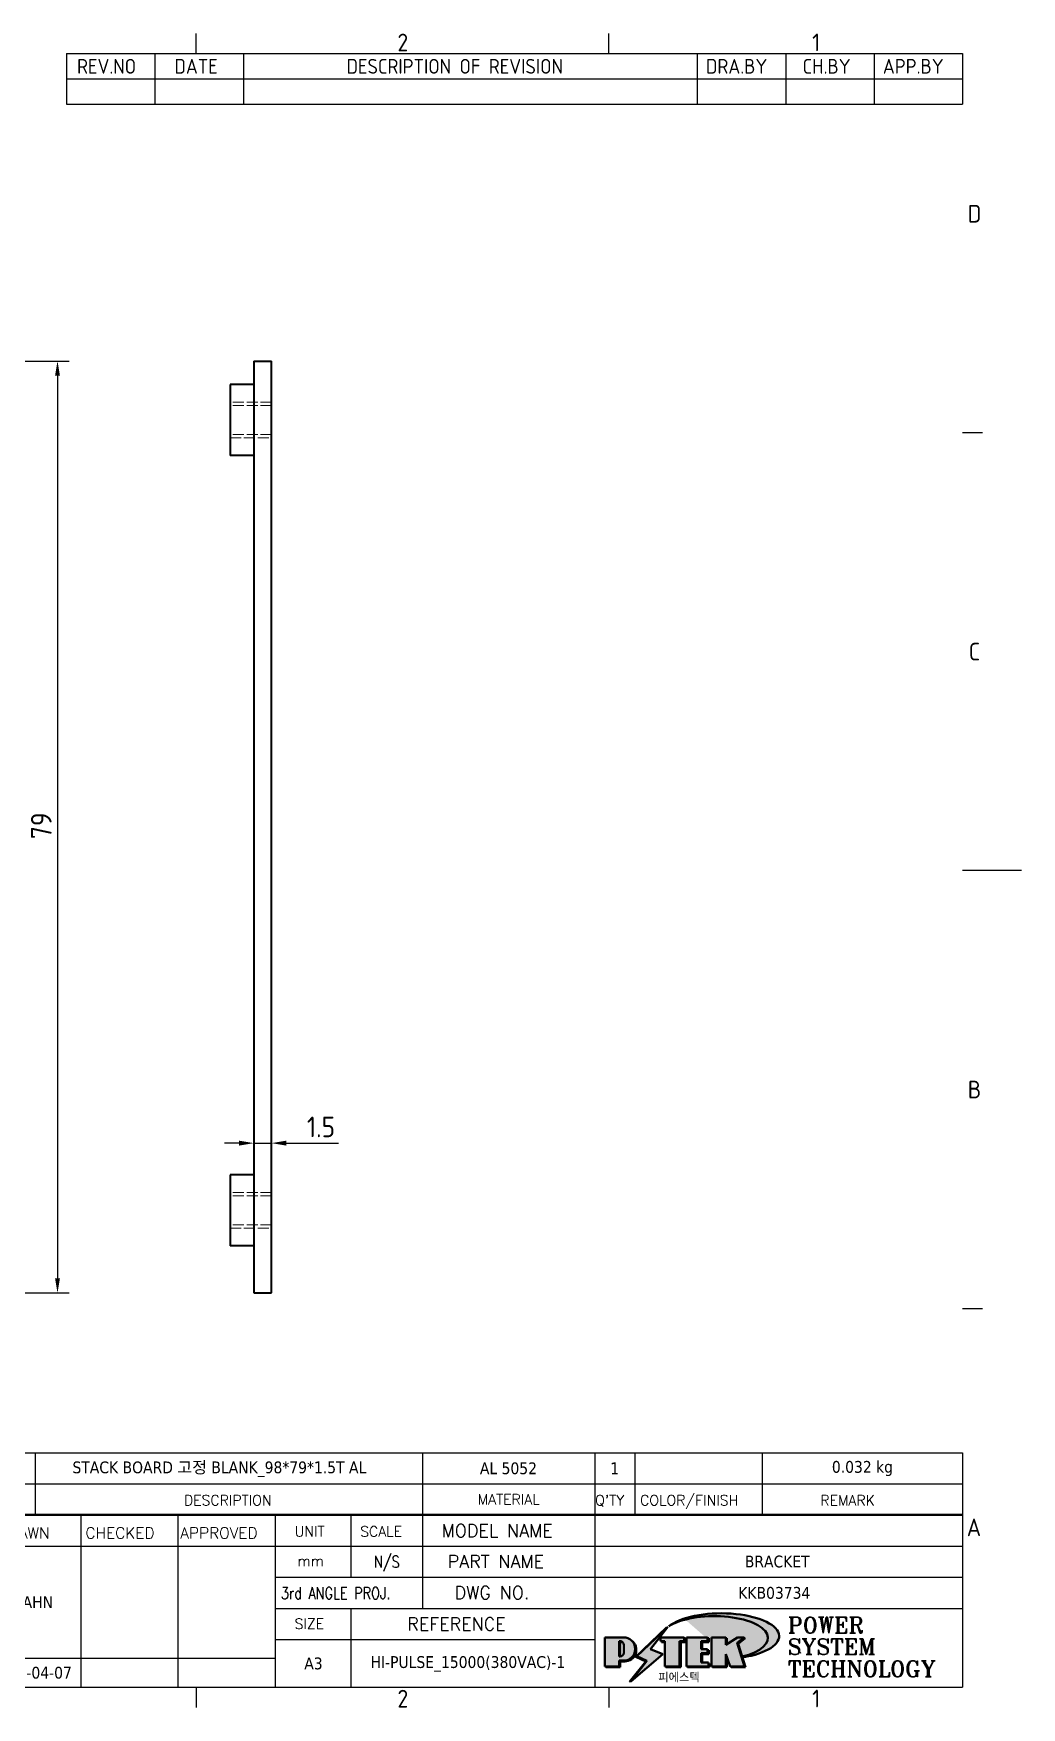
# Model space of a CAD drawing. Header units: millimetres. Extents: x 0 to 210, y 0 to 149.
# Drawn here: x 126.2 to 210, y 3.3 to 145.2 of the extents above; entities that cross this region are included whole.
import ezdxf
from ezdxf.enums import TextEntityAlignment as Align

# ---------------------------------------------------------------- set-up
doc = ezdxf.new("R2010")
doc.units = ezdxf.units.MM
doc.header["$LTSCALE"] = 0.5
doc.linetypes.add('DASHED', pattern=[0.2067, 0.1654, -0.0413])
doc.layers.get('0').update_dxf_attribs({"color": 3, "lineweight": 25})
for name, color, linetype, lineweight in [('가려진 것(ISO)', 2, 'DASHED', 18), ('가시적인 것(ISO)', 3, 'Continuous', 40), ('경계(ISO)', 7, 'Continuous', 25), ('기호(ISO)', 5, 'Continuous', 25), ('제목(ISO)', 5, 'Continuous', 50), ('치수(ISO)', 2, 'Continuous', 25), ('해치(ISO)', 7, 'Continuous', 18)]:
    doc.layers.add(name, color=color, linetype=linetype, lineweight=lineweight)
doc.styles.add('HAN_291', font='')
doc.styles.add('HAN_370', font='', dxfattribs={"width": 2})
doc.styles.add('ISO ProportionalPSTEK', font='isocp.shx')
doc.styles.add('RC_284', font='ROMANC.shx')
doc.styles.add('RC_287', font='ROMANC.shx')
doc.styles.add('RC_292', font='ROMANC.shx')
doc.styles.add('ROMANT_294', font='romant.shx')
doc.styles.add('문자 텍스트_PSTEK_POSCO', font='isocp.shx')
doc.styles.add('치수 텍스트_PSTEK_POSCO', font='isocp.shx')
doc.styles.add('텍스트 스타일198', font='tahoma.ttf')
doc.styles.add('텍스트 스타일333', font='ROMANC.shx', dxfattribs={"width": 0.800000011920929})
doc.styles.get('HAN_291').set_extended_font_data('GulimChe')
doc.styles.get('HAN_370').set_extended_font_data('GulimChe')
doc.dimstyles.new('치수_PSTEK_POSCO', dxfattribs={"dimscale": 0.5, "dimtxt": 3.5, "dimasz": 2.5, "dimexe": 2, "dimexo": 2.5, "dimgap": 1, "dimtad": 1, "dimrnd": 1e-08, "dimdsep": 46, "dimtxsty": '치수 텍스트_PSTEK_POSCO', "dimcen": 0.09, "dimdle": 10, "dimclrd": 7, "dimclre": 7, "dimclrt": 2, "dimadec": 1, "dimazin": 2, "dimtfac": 1, "dimtmove": 0, "dimatfit": 3, "dimfxl": 0, "dimtolj": 1, "dimlwd": -1, "dimlwe": -1, "dimarcsym": 0})

# ---------------------------------------------------------------- blocks, each defined once
blk = doc.blocks.new('경계 Default Border')
at = {"layer": '경계(ISO)'}
for p, q in [((280, 287.0000076293945), (280, 290.4000091552734)), ((350, 287.0000076293945), (350, 290.4000091552734)), ((410, 222.7499961853027), (413.4000015258789, 222.7499961853027)), ((410, 74.25000190734863), (413.4000015258789, 74.25000190734863)), ((280, 10), (280, 6.599999666213989)), ((350, 10), (350, 6.599999666213989))]:
    blk.add_line(p, q, dxfattribs=at)
at = {"layer": '경계(ISO)', "flags": 128}
blk.add_lwpolyline([(420, 148.5000038146973), (410, 148.5000038146973)], dxfattribs=at)
at = {"layer": '경계(ISO)', "color": 2, "char_height": 3.00000011920929, "attachment_point": 7, "style": '문자 텍스트_PSTEK_POSCO'}
for s, insert in [('2', (314.127739416884, 287.3713945155963)), ('1', (384.4860661041481, 287.4)), ('D', (410.878270202895, 258.3463944559917)), ('C', (411.0445395201643, 184.0963944559917)), ('B', (410.878270202895, 109.8463944559917)), ('A', (410.7144008173592, 35.61784856929444)), ('2', (314.127739416884, 6.57139439638704)), ('1', (384.4860661041481, 6.59999988079071))]:
    blk.add_mtext(s, dxfattribs=dict(at, insert=insert))
blk = doc.blocks.new('제목 블록 PSTEK')
h = blk.add_hatch(color=1)
edge = h.paths.add_edge_path(flags=0)
edge.add_line((314.2242174273352, 19.60711530335299), (314.2242174273352, 17.00126995915134))
edge.add_line((314.2242174273352, 17.00126995915134), (314.3485873187598, 17.00126995915134))
edge.add_arc((314.3485873187598, 17.6527312952023), 0.6514613360509371, 270, 360)
edge.add_line((315.0000486548106, 17.6527312952023), (315.0000486548106, 18.95565396730211))
edge.add_arc((314.3485873187598, 18.95565396730212), 0.6514613360508712, 0, 90)
edge.add_line((314.3485873187598, 19.60711530335299), (314.2242174273352, 19.60711530335299))
edge = h.paths.add_edge_path()
edge.add_arc((314.9847713324306, 18.28938669179658), 1.969189947606664, 269.9999999999959, 450)
edge.add_line((314.9847713324306, 20.25857663940318), (311.7664314776902, 20.25857663940324))
edge.add_line((311.7664314776902, 20.25857663940324), (311.7664314776902, 15.3430047401139))
edge.add_line((311.7664314776902, 15.3430047401139), (314.2242174273352, 15.3430047401139))
edge.add_line((314.2242174273352, 15.3430047401139), (314.2242174273352, 16.32019674418991))
edge.add_line((314.2242174273352, 16.32019674418991), (314.9847713324307, 16.32019674418991))
for color, points in [(252, [(317.2195697678507, 17.0593801673321), (322.0326348870767, 21.62682475217465), (322.2781991042243, 21.94392121864296), (317.0471853425802, 16.97985676345368), (318.7512090904202, 16.1899260703855), (316.0018030350395, 12.71868385740789), (316.3356552234328, 13.00206718743325), (318.9235935156908, 16.2694494742633)]), (5, [(321.6183518841322, 17.4193704504104), (319.5281351041078, 18.24969419629727), (322.4505835294948, 22.02344462252142), (317.2195697678507, 17.0593801673321), (318.9235935156908, 16.2694494742633), (316.1741874603099, 12.79820726128571)]), (1, [(324.4839107253602, 19.60711530335299), (325.2419748254881, 19.60711530335299), (325.2419748254881, 20.25857663940324), (321.2266040451076, 20.25857663940324), (321.2266040451076, 19.60711530335299), (321.9846681452406, 19.60711530335299), (321.9846681452406, 15.3430047401139), (324.4839107253602, 15.3430047401139)]), (252, [(324.6615819988275, 19.45905590879572), (325.4196460989604, 19.45905590879572), (325.4196460989604, 20.11051724484596), (325.2419748254881, 20.11051724484596), (325.2419748254881, 19.60711530335299), (324.4839107253602, 19.60711530335299), (324.4839107253602, 15.3430047401139), (322.1623394187076, 15.3430047401139), (322.1623394187076, 15.19494534555726), (324.6615819988275, 15.19494534555726)]), (1, [(329.2277337269622, 20.25857663940324), (325.65654113025, 20.25857663940324), (325.65654113025, 15.3430047401139), (329.3580259941756, 15.3430047401139), (329.3580259941756, 15.9944660761648), (328.1137701654877, 15.9944660761648), (328.1137701654877, 17.56360607323003), (329.2277337269622, 17.56360607323003), (329.2277337269622, 18.25543873810179), (328.1137701654877, 18.25543873810179), (328.1137701654877, 19.60711530335299), (329.2277337269622, 19.60711530335299)]), (252, [(328.2914414389548, 19.45905590879572), (329.4054050004294, 19.45905590879572), (329.4054050004294, 20.11051724484596), (329.2277337269622, 20.11051724484596), (329.2277337269622, 19.60711530335299), (328.1137701654877, 19.60711530335299), (328.1137701654877, 18.25543873810179), (328.2914414389548, 18.25543873810179)]), (1, [(332.3312149849806, 20.25857663940324), (329.8592894925411, 20.25857663940324), (329.8592894925411, 15.3430047401139), (332.3312149849806, 15.3430047401139), (332.3312149849806, 17.4318630164523), (333.0701931098801, 15.3430047401139), (335.4855464857051, 15.3430047401139), (334.2514536401189, 19.30614745124769), (335.4379594596742, 20.25857663940324), (334.3071782107978, 20.25857663940324), (332.3312149849806, 18.99741471888304)]), (252, [(332.5088862584528, 20.1105172448466), (332.3312149849806, 20.1105172448466), (332.3312149849806, 18.99741471888368), (332.5088862584528, 19.11081371413894)]), (252, [(335.6156307331414, 20.11051724484596), (335.2535118015555, 20.11051724484596), (334.2514536401189, 19.30614745124769), (335.4855464857051, 15.3430047401139), (333.1954852176545, 15.3430047401139), (333.2478643833523, 15.19494534555726), (335.6632177591723, 15.19494534555726), (334.4291249135862, 19.15808805669106)]), (252, [(321.9846681452406, 19.60711530335299), (321.4042753185749, 19.60711530335299), (321.4042753185749, 19.45905590879572), (321.9846681452406, 19.45905590879572)]), (252, [(328.2914414389548, 17.41554667867274), (329.4054050004294, 17.41554667867274), (329.4054050004294, 18.10737934354514), (329.2277337269622, 18.10737934354514), (329.2277337269622, 17.56360607323003), (328.1137701654877, 17.56360607323003), (328.1137701654877, 15.9944660761648), (328.2914414389548, 15.9944660761648)]), (252, [(332.5088862584528, 16.92964231796647), (332.3312149849806, 17.43186301645164), (332.3312149849806, 15.3430047401139), (330.0369607660135, 15.3430047401139), (330.0369607660135, 15.19494534555726), (332.5088862584528, 15.19494534555726)]), (252, [(329.5356972676428, 15.8464066816075), (329.3580259941756, 15.8464066816075), (329.3580259941756, 15.3430047401139), (325.8342124037171, 15.3430047401139), (325.8342124037171, 15.19494534555726), (329.5356972676428, 15.19494534555726)])]:
    blk.add_hatch(color=color).paths.add_polyline_path(points)
h = blk.add_hatch(color=252)
edge = h.paths.add_edge_path()
edge.add_arc((314.9847713324309, 18.28938669179657), 1.969189947606666, 270, 406.8278729790604)
edge.add_arc((315.1624426058984, 18.1413272972396), 1.969189947606962, -90, 53.560984836317004, ccw=False)
edge.add_line((315.1624426058984, 16.17213734963263), (314.4018887008024, 16.17213734963263))
edge.add_line((314.4018887008024, 16.17213734963263), (314.4018887008024, 15.19494534555726))
edge.add_line((314.4018887008024, 15.19494534555726), (311.9441027511573, 15.19494534555726))
edge.add_line((311.9441027511573, 15.19494534555726), (311.9441027511573, 15.3430047401139))
edge.add_line((311.9441027511573, 15.3430047401139), (314.2242174273352, 15.3430047401139))
edge.add_line((314.2242174273352, 15.3430047401139), (314.2242174273352, 16.32019674418991))
edge.add_line((314.2242174273352, 16.32019674418991), (314.9847713324309, 16.32019674418991))
h = blk.add_hatch(color=252)
edge = h.paths.add_edge_path()
edge.add_line((314.4018887008024, 19.45905590879572), (314.5262585922315, 19.45905590879572))
edge.add_arc((314.5262585922314, 18.80759457274939), 0.6514613360463194, 60.4189348879147, 90.00000000000318, ccw=False)
edge.add_arc((314.3485873187602, 18.95565396730057), 0.6514613360524251, 39.96992292766206, 90.00000000009999)
edge.add_line((314.3485873187591, 19.60711530335307), (314.2242174273352, 19.60711530335298))
edge.add_line((314.2242174273352, 19.60711530335299), (314.2242174273352, 17.00126995915134))
edge.add_line((314.2242174273352, 17.00126995915134), (314.3485873187591, 17.00126995915134))
edge.add_arc((314.3485873187568, 17.652731295233), 0.6514613360816299, 270.0000000002, 274.6930825552478)
edge.add_line((314.4018887008024, 17.0034541317032), (314.4018887008024, 19.45905590879572))
at = {"layer": '해치(ISO)'}
h = blk.add_hatch(color=140, dxfattribs=at)
edge = h.paths.add_edge_path()
edge.add_ellipse((330.3660919371412, 20.15576403068321), major_axis=(9.100907360794343, 0), ratio=0.4069904968023172, start_angle=301.3098473703837, end_angle=507.7436900681698)
edge.add_ellipse((331.5340919371412, 20.4634168429492), major_axis=(-9.82350664112931, 0), ratio=0.3942600559756514, start_angle=111.51207141178469, end_angle=334.47025347086895, ccw=False)
edge.add_line((335.1363447531188, 16.8601935978785), (335.0955236905705, 16.99119398620872))
at = {"color": 180}
for p, q in [((182.475792979055, 11.79100474011392), (182.4757929790549, 51.56524660363496)), ((182.4757929790549, 51.56524660363496), (372.4757929537551, 51.56524660363496)), ((189.2651435055721, 51.56524660363496), (189.2651435055722, 41.00524660363494)), ((215.2152739891528, 41.00524660363494), (215.2152739891528, 51.56524660363496)), ((280.8758854511282, 51.56524660363496), (280.8758854511282, 41.00524660363494)), ((310.0881549537552, 51.56524660363496), (310.0881549537553, 41.00524660363494)), ((316.9044520275131, 51.56524660363496), (316.9044520275127, 41.00524660363494)), ((338.4566026226726, 51.56524660363496), (338.4566026226727, 41.00524660363494)), ((372.4757929537551, 51.56524660363496), (372.4757929537551, 11.79100474011389)), ((182.475792979055, 46.2852466036349), (372.4757929537551, 46.28524660363492)), ((182.475792979055, 41.00524660363493), (206.451475290024, 41.00524660363493)), ((222.9401812389276, 11.79100474011392), (222.9401812389276, 41.00524660363494)), ((239.4288871878316, 11.79100474011392), (239.4288871878316, 41.00524660363494)), ((255.9175931367356, 11.79100474011392), (255.9175931367356, 41.00524660363494)), ((268.6918866058747, 41.00524660363494), (268.6918866058747, 30.44524660363498)), ((280.8758854511282, 41.00524660363494), (280.8758854511282, 25.16524660363502)), ((310.088154953755, 41.00524660363494), (310.088154953755, 11.79100474011392)), ((182.475792979055, 35.72524660363497), (206.451475290024, 35.72524660363497)), ((198.8621818849491, 12.02524660363491), (198.8621818849491, 35.72524660363497)), ((206.451475290024, 35.72524660363497), (372.4757929537551, 35.72524660363497)), ((182.475792979055, 31.77524660363492), (206.451475290024, 31.77524660363492)), ((255.917593136736, 30.44524660363498), (372.4757929537552, 30.44524660363501)), ((182.475792979055, 27.82524660363487), (206.451475290024, 27.82524660363487)), ((182.475792979055, 23.87524660363505), (206.451475290024, 23.87524660363505)), ((255.9175931367359, 25.16524660363502), (372.4757929537552, 25.165246603635)), ((268.6918866058744, 25.16524660363502), (268.6918866058744, 11.79100474011392)), ((182.475792979055, 19.92524660363478), (206.451475290024, 19.92524660363478)), ((255.9175931367359, 19.88524660363481), (310.0881549537553, 19.88524660363481)), ((182.475792979055, 15.97524660363496), (206.451475290024, 15.97524660363496)), ((206.451475290024, 16.74100474011396), (255.9175931367359, 16.74100474011396)), ((182.475792979055, 11.79100474011392), (372.4757929537551, 11.79100474011389))]:
    blk.add_line(p, q, dxfattribs=at)
at = {"color": 7, "lineweight": 50}
for p, q in [((206.4514752900237, 11.79100474011392), (206.4514752900237, 41.00524660363494)), ((206.451475290024, 41.00524660363494), (372.4757929537551, 41.00524660363496))]:
    blk.add_line(p, q, dxfattribs=at)
at = {"color": 7}
for p, q in [((311.7664314776902, 20.25900474011391), (311.7664314776902, 15.34300474011391)), ((314.9847713324309, 20.25857663940324), (311.7664314776902, 20.25857663940324)), ((314.9847713324309, 20.25857663940324), (311.7664314776902, 20.25857663940324)), ((311.7664314776902, 20.25857663940324), (311.7664314776902, 15.3430047401139)), ((322.2781991042243, 21.94392121864296), (317.0471853425802, 16.97985676345368)), ((322.4505835294948, 22.02344462252142), (317.2195697678507, 17.0593801673321)), ((317.2195697678507, 17.0593801673321), (322.0326348870767, 21.62682475217465)), ((319.5281351041078, 18.24969419629727), (322.4505835294948, 22.02344462252142)), ((325.2419748254881, 20.25857663940324), (321.2266040451076, 20.25857663940324)), ((321.2266040451076, 20.25857663940324), (321.2266040451076, 19.60711530335299)), ((325.2419748254881, 20.25857663940324), (321.2266040451076, 20.25857663940324)), ((321.2266040451076, 20.25857663940324), (321.2266040451076, 19.60711530335299)), ((322.0326348870767, 21.62682475217465), (322.2781991042243, 21.94392121864296)), ((325.2419748254881, 19.60711530335299), (325.2419748254881, 20.25857663940324)), ((325.2419748254881, 19.60711530335299), (325.2419748254881, 20.25857663940324)), ((325.4196460989604, 20.11051724484596), (325.2419748254881, 20.11051724484596)), ((325.2419748254881, 20.11051724484596), (325.2419748254881, 19.60711530335299)), ((325.4196460989604, 19.45905590879572), (325.4196460989604, 20.11051724484596)), ((329.2277337269622, 20.25857663940324), (325.65654113025, 20.25857663940324)), ((325.65654113025, 20.25857663940324), (325.65654113025, 15.3430047401139)), ((325.65654113025, 20.25857663940324), (325.65654113025, 15.3430047401139)), ((329.2277337269622, 20.25857663940324), (325.65654113025, 20.25857663940324)), ((329.2277337269622, 19.60711530335299), (329.2277337269622, 20.25857663940324)), ((329.2277337269622, 19.60711530335299), (329.2277337269622, 20.25857663940324)), ((329.4054050004294, 20.11051724484596), (329.2277337269622, 20.11051724484596)), ((329.2277337269622, 20.11051724484596), (329.2277337269622, 19.60711530335299)), ((329.4054050004294, 19.45905590879572), (329.4054050004294, 20.11051724484596)), ((332.3312149849806, 20.25857663940324), (329.8592894925411, 20.25857663940324)), ((329.8592894925411, 20.25857663940324), (329.8592894925411, 15.3430047401139)), ((329.8592894925411, 20.25857663940324), (329.8592894925411, 15.3430047401139)), ((332.3312149849806, 20.25857663940324), (329.8592894925411, 20.25857663940324)), ((334.3071782107978, 20.25857663940324), (332.3312149849806, 18.99741471888304)), ((332.3312149849806, 18.99741471888304), (332.3312149849806, 20.25857663940324)), ((334.3071782107978, 20.25857663940324), (332.3312149849806, 18.99741471888304)), ((332.3312149849806, 18.99741471888304), (332.3312149849806, 20.25857663940324)), ((332.5088862584528, 20.1105172448466), (332.3312149849806, 20.1105172448466)), ((332.3312149849806, 20.1105172448466), (332.3312149849806, 18.99741471888368)), ((332.5088862584528, 19.11081371413894), (332.5088862584528, 20.1105172448466)), ((334.2514536401189, 19.30614745124769), (335.4379594596742, 20.25857663940324)), ((334.2514536401189, 19.30614745124769), (335.4379594596742, 20.25857663940324)), ((335.2535118015555, 20.11051724484596), (334.2514536401189, 19.30614745124769)), ((335.4379594596742, 20.25857663940324), (334.3071782107978, 20.25857663940324)), ((335.4379594596742, 20.25857663940324), (334.3071782107978, 20.25857663940324)), ((334.4291249135862, 19.15808805669104), (335.6156307331414, 20.11051724484596)), ((335.6156307331414, 20.11051724484596), (335.2535118015555, 20.11051724484596)), ((314.2242174273352, 17.00126995915134), (314.2242174273352, 19.60711530335299)), ((314.2242174273352, 19.60711530335299), (314.3485873187591, 19.60711530335299)), ((314.3485873187591, 19.60711530335299), (314.2242174273352, 19.60711530335299)), ((314.2242174273352, 19.60711530335299), (314.2242174273352, 17.00126995915134)), ((314.2242174273352, 17.00126995915134), (314.2242174273352, 19.60711530335299)), ((314.2242174273352, 19.60711530335299), (314.3485873187591, 19.60711530335299)), ((314.4018887008024, 19.45905590879572), (314.5262585922314, 19.45905590879572)), ((314.4018887008024, 17.0034541317032), (314.4018887008024, 19.45905590879572)), ((315.0000486548106, 18.95565396730275), (315.0000486548106, 17.65273129520161)), ((315.0000486548106, 18.95565396730275), (315.0000486548106, 17.65273129520161)), ((316.1741874603099, 12.79820726128571), (321.6183518841322, 17.4193704504104)), ((318.9235935156908, 16.2694494742633), (317.2195697678507, 17.0593801673321)), ((317.2195697678507, 17.0593801673321), (318.9235935156908, 16.2694494742633)), ((321.6183518841322, 17.4193704504104), (319.5281351041078, 18.24969419629727)), ((321.2266040451076, 19.60711530335299), (321.9846681452406, 19.60711530335299)), ((321.2266040451076, 19.60711530335299), (321.9846681452406, 19.60711530335299)), ((321.4042753185749, 19.60711530335299), (321.4042753185749, 19.45905590879572)), ((321.9846681452406, 19.60711530335299), (321.4042753185749, 19.60711530335299)), ((321.4042753185749, 19.45905590879572), (321.9846681452406, 19.45905590879572)), ((321.9846681452406, 19.60711530335299), (321.9846681452406, 15.3430047401139)), ((321.9846681452406, 19.45905590879572), (321.9846681452406, 19.60711530335299)), ((321.9846681452406, 19.60711530335299), (321.9846681452406, 15.3430047401139)), ((324.4839107253602, 19.60711530335299), (325.2419748254881, 19.60711530335299)), ((324.4839107253602, 15.3430047401139), (324.4839107253602, 19.60711530335299)), ((325.2419748254881, 19.60711530335299), (324.4839107253602, 19.60711530335299)), ((324.4839107253602, 19.60711530335299), (324.4839107253602, 15.3430047401139)), ((324.4839107253602, 19.60711530335299), (325.2419748254881, 19.60711530335299)), ((324.4839107253602, 15.3430047401139), (324.4839107253602, 19.60711530335299)), ((324.6615819988275, 19.45905590879572), (325.4196460989604, 19.45905590879572)), ((324.6615819988275, 15.19494534555726), (324.6615819988275, 19.45905590879572)), ((328.1137701654877, 18.25543873810179), (328.1137701654877, 19.60711530335299)), ((328.1137701654877, 19.60711530335299), (329.2277337269622, 19.60711530335299)), ((329.2277337269622, 19.60711530335299), (328.1137701654877, 19.60711530335299)), ((328.1137701654877, 19.60711530335299), (328.1137701654877, 18.25543873810179)), ((328.1137701654877, 18.25543873810179), (328.1137701654877, 19.60711530335299)), ((328.1137701654877, 19.60711530335299), (329.2277337269622, 19.60711530335299)), ((329.2277337269622, 18.25543873810179), (328.1137701654877, 18.25543873810179)), ((328.1137701654877, 18.25543873810179), (328.2914414389548, 18.25543873810179)), ((329.2277337269622, 18.25543873810179), (328.1137701654877, 18.25543873810179)), ((328.1137701654877, 17.56360607323003), (329.2277337269622, 17.56360607323003)), ((328.1137701654877, 15.9944660761648), (328.1137701654877, 17.56360607323003)), ((329.2277337269622, 17.56360607323003), (328.1137701654877, 17.56360607323003)), ((328.1137701654877, 17.56360607323003), (328.1137701654877, 15.9944660761648)), ((328.1137701654877, 17.56360607323003), (329.2277337269622, 17.56360607323003)), ((328.1137701654877, 15.9944660761648), (328.1137701654877, 17.56360607323003)), ((328.2914414389548, 18.25543873810179), (328.2914414389548, 19.45905590879572)), ((328.2914414389548, 19.45905590879572), (329.4054050004294, 19.45905590879572)), ((328.2914414389548, 15.9944660761648), (328.2914414389548, 17.41554667867274)), ((328.2914414389548, 17.41554667867274), (329.4054050004294, 17.41554667867274)), ((329.2277337269622, 17.56360607323003), (329.2277337269622, 18.25543873810179)), ((329.2277337269622, 17.56360607323003), (329.2277337269622, 18.25543873810179)), ((329.4054050004294, 18.10737934354514), (329.2277337269622, 18.10737934354514)), ((329.2277337269622, 18.10737934354514), (329.2277337269622, 17.56360607323003)), ((329.4054050004294, 17.41554667867274), (329.4054050004294, 18.10737934354514)), ((332.3312149849806, 18.99741471888368), (332.5088862584528, 19.11081371413894)), ((332.3312149849806, 17.4318630164523), (333.0701931098801, 15.3430047401139)), ((332.3312149849806, 15.3430047401139), (332.3312149849806, 17.4318630164523)), ((332.5088862584528, 16.92964231796647), (332.3312149849806, 17.43186301645164)), ((332.3312149849806, 17.43186301645164), (332.3312149849806, 15.3430047401139)), ((332.3312149849806, 17.4318630164523), (333.0701931098801, 15.3430047401139)), ((332.3312149849806, 15.3430047401139), (332.3312149849806, 17.4318630164523)), ((335.4855464857051, 15.3430047401139), (334.2514536401189, 19.30614745124769)), ((334.2514536401189, 19.30614745124769), (335.4855464857051, 15.3430047401139)), ((335.4855464857051, 15.3430047401139), (334.2514536401189, 19.30614745124769)), ((335.6632177591723, 15.19494534555726), (334.4291249135862, 19.15808805669104)), ((345.0447381189468, 17.50375595811051), (344.9867755289346, 17.689895936919)), ((311.7664314776902, 15.3430047401139), (314.2242174273352, 15.3430047401139)), ((311.7664314776902, 15.3430047401139), (314.2242174273352, 15.3430047401139)), ((314.2242174273352, 15.3430047401139), (311.9441027511573, 15.3430047401139)), ((311.9441027511573, 15.3430047401139), (311.9441027511573, 15.19494534555726)), ((311.9441027511573, 15.19494534555726), (314.4018887008024, 15.19494534555726)), ((314.3485873187591, 17.00126995915134), (314.2242174273352, 17.00126995915134)), ((314.2242174273352, 17.00126995915134), (314.3485873187591, 17.00126995915134)), ((314.3485873187591, 17.00126995915134), (314.2242174273352, 17.00126995915134)), ((314.2242174273352, 16.32019674418991), (314.9847713324309, 16.32019674418991)), ((314.2242174273352, 15.3430047401139), (314.2242174273352, 16.32019674418991)), ((314.9847713324309, 16.32019674418991), (314.2242174273352, 16.32019674418991)), ((314.2242174273352, 16.32019674418991), (314.2242174273352, 15.3430047401139)), ((314.2242174273352, 16.32019674418991), (314.9847713324309, 16.32019674418991)), ((314.2242174273352, 15.3430047401139), (314.2242174273352, 16.32019674418991)), ((314.4018887008024, 16.17213734963263), (315.162442605898, 16.17213734963263)), ((314.4018887008024, 15.19494534555726), (314.4018887008024, 16.17213734963263)), ((318.7512090904202, 16.1899260703855), (316.0018030350395, 12.71868385740789)), ((318.9235935156908, 16.2694494742633), (316.1741874603099, 12.79820726128571)), ((316.3356552234328, 13.00206718743325), (318.9235935156908, 16.2694494742633)), ((317.0471853425802, 16.97985676345368), (318.7512090904202, 16.1899260703855)), ((321.9846681452406, 15.3430047401139), (324.4839107253602, 15.3430047401139)), ((321.9846681452406, 15.3430047401139), (324.4839107253602, 15.3430047401139)), ((324.4839107253602, 15.3430047401139), (322.1623394187076, 15.3430047401139)), ((322.1623394187076, 15.3430047401139), (322.1623394187076, 15.19494534555726)), ((322.1623394187076, 15.19494534555726), (324.6615819988275, 15.19494534555726)), ((325.65654113025, 15.3430047401139), (329.3580259941756, 15.3430047401139)), ((325.65654113025, 15.3430047401139), (329.3580259941756, 15.3430047401139)), ((329.3580259941756, 15.3430047401139), (325.8342124037171, 15.3430047401139)), ((325.8342124037171, 15.3430047401139), (325.8342124037171, 15.19494534555726)), ((325.8342124037171, 15.19494534555726), (329.5356972676428, 15.19494534555726)), ((329.3580259941756, 15.9944660761648), (328.1137701654877, 15.9944660761648)), ((328.1137701654877, 15.9944660761648), (328.2914414389548, 15.9944660761648)), ((329.3580259941756, 15.9944660761648), (328.1137701654877, 15.9944660761648)), ((329.3580259941756, 15.3430047401139), (329.3580259941756, 15.9944660761648)), ((329.3580259941756, 15.3430047401139), (329.3580259941756, 15.9944660761648)), ((329.5356972676428, 15.8464066816075), (329.3580259941756, 15.8464066816075)), ((329.3580259941756, 15.8464066816075), (329.3580259941756, 15.3430047401139)), ((329.5356972676428, 15.19494534555726), (329.5356972676428, 15.8464066816075)), ((329.8592894925411, 15.3430047401139), (332.3312149849806, 15.3430047401139)), ((329.8592894925411, 15.3430047401139), (332.3312149849806, 15.3430047401139)), ((332.3312149849806, 15.3430047401139), (330.0369607660135, 15.3430047401139)), ((330.0369607660135, 15.3430047401139), (330.0369607660135, 15.19494534555726)), ((330.0369607660135, 15.19494534555726), (332.5088862584528, 15.19494534555726)), ((332.5088862584528, 15.19494534555726), (332.5088862584528, 16.92964231796647)), ((333.0701931098801, 15.3430047401139), (335.4855464857051, 15.3430047401139)), ((333.0701931098801, 15.3430047401139), (335.4855464857051, 15.3430047401139)), ((335.4855464857051, 15.3430047401139), (333.1954852176545, 15.3430047401139)), ((333.1954852176545, 15.3430047401139), (333.2478643833523, 15.19494534555726)), ((333.2478643833523, 15.19494534555726), (335.6632177591723, 15.19494534555726)), ((316.0018030350395, 12.71868385740789), (316.3356552234328, 13.00206718743325))]:
    blk.add_line(p, q, dxfattribs=at)
at = {"color": 1}
for p, q in [((314.9847713324309, 20.25857663940324), (311.7664314776902, 20.25857663940324)), ((311.7664314776902, 20.25857663940324), (311.7664314776902, 15.3430047401139)), ((325.2419748254881, 20.25857663940324), (321.2266040451076, 20.25857663940324)), ((321.2266040451076, 20.25857663940324), (321.2266040451076, 19.60711530335299)), ((325.2419748254881, 19.60711530335299), (325.2419748254881, 20.25857663940324)), ((329.2277337269622, 20.25857663940324), (325.65654113025, 20.25857663940324)), ((325.65654113025, 20.25857663940324), (325.65654113025, 15.3430047401139)), ((329.2277337269622, 19.60711530335299), (329.2277337269622, 20.25857663940324)), ((332.3312149849806, 20.25857663940324), (329.8592894925411, 20.25857663940324)), ((329.8592894925411, 20.25857663940324), (329.8592894925411, 15.3430047401139)), ((334.3071782107978, 20.25857663940324), (332.3312149849806, 18.99741471888304)), ((332.3312149849806, 18.99741471888304), (332.3312149849806, 20.25857663940324)), ((334.2514536401189, 19.30614745124769), (335.4379594596742, 20.25857663940324)), ((335.4379594596742, 20.25857663940324), (334.3071782107978, 20.25857663940324)), ((314.2242174273352, 17.00126995915134), (314.2242174273352, 19.60711530335299)), ((314.2242174273352, 19.60711530335299), (314.3485873187591, 19.60711530335299)), ((315.0000486548106, 18.95565396730275), (315.0000486548106, 17.65273129520161)), ((321.2266040451076, 19.60711530335299), (321.9846681452406, 19.60711530335299)), ((321.9846681452406, 19.60711530335299), (321.9846681452406, 15.3430047401139)), ((324.4839107253602, 19.60711530335299), (325.2419748254881, 19.60711530335299)), ((324.4839107253602, 15.3430047401139), (324.4839107253602, 19.60711530335299)), ((328.1137701654877, 18.25543873810179), (328.1137701654877, 19.60711530335299)), ((328.1137701654877, 19.60711530335299), (329.2277337269622, 19.60711530335299)), ((329.2277337269622, 18.25543873810179), (328.1137701654877, 18.25543873810179)), ((328.1137701654877, 17.56360607323003), (329.2277337269622, 17.56360607323003)), ((328.1137701654877, 15.9944660761648), (328.1137701654877, 17.56360607323003)), ((329.2277337269622, 17.56360607323003), (329.2277337269622, 18.25543873810179)), ((332.3312149849806, 17.4318630164523), (333.0701931098801, 15.3430047401139)), ((332.3312149849806, 15.3430047401139), (332.3312149849806, 17.4318630164523)), ((335.4855464857051, 15.3430047401139), (334.2514536401189, 19.30614745124769)), ((311.7664314776902, 15.3430047401139), (314.2242174273352, 15.3430047401139)), ((314.3485873187591, 17.00126995915134), (314.2242174273352, 17.00126995915134)), ((314.2242174273352, 16.32019674418991), (314.9847713324309, 16.32019674418991)), ((314.2242174273352, 15.3430047401139), (314.2242174273352, 16.32019674418991)), ((321.9846681452406, 15.3430047401139), (324.4839107253602, 15.3430047401139)), ((325.65654113025, 15.3430047401139), (329.3580259941756, 15.3430047401139)), ((329.3580259941756, 15.9944660761648), (328.1137701654877, 15.9944660761648)), ((329.3580259941756, 15.3430047401139), (329.3580259941756, 15.9944660761648)), ((329.8592894925411, 15.3430047401139), (332.3312149849806, 15.3430047401139)), ((333.0701931098801, 15.3430047401139), (335.4855464857051, 15.3430047401139))]:
    blk.add_line(p, q, dxfattribs=at)
at = {"color": 5}
for p, q in [((322.4505835294948, 22.02344462252142), (317.2195697678507, 17.0593801673321)), ((319.5281351041078, 18.24969419629727), (322.4505835294948, 22.02344462252142)), ((316.1741874603099, 12.79820726128571), (321.6183518841322, 17.4193704504104)), ((317.2195697678507, 17.0593801673321), (318.9235935156908, 16.2694494742633)), ((321.6183518841322, 17.4193704504104), (319.5281351041078, 18.24969419629727)), ((318.9235935156908, 16.2694494742633), (316.1741874603099, 12.79820726128571))]:
    blk.add_line(p, q, dxfattribs=at)
at = {"color": 7}
for centre, radius, start, end in [((314.9847713324309, 18.28938669179658), 1.969189947606665, 270, 90), ((314.9847713324309, 18.28938669179658), 1.969189947606665, 270, 90), ((314.3485873187598, 18.95565396730211), 0.6514613360508712, 0, 90), ((314.3485873187602, 18.95565396730057), 0.6514613360524251, 39.96992292766117, 90), ((314.3485873187598, 18.95565396730212), 0.6514613360508712, 0, 90), ((314.3485873187597, 17.65273129520228), 0.6514613360509381, 270, 0), ((314.3485873187598, 17.6527312952023), 0.6514613360509381, 270, 0), ((314.5262585922314, 18.80759457274939), 0.6514613360463193, 60.41893488791137, 90), ((314.9847713324307, 18.2893866917965), 1.969189947606594, 270, 46.82787297909833), ((315.1624426058984, 18.1413272972396), 1.969189947606961, 270, 53.56098483636067), ((314.3485873187568, 17.652731295233), 0.6514613360816299, 270, 274.6930825552478)]:
    blk.add_arc(centre, radius, start, end, dxfattribs=at)
at = {"color": 1}
for centre, radius, start, end in [((314.9847713324309, 18.28938669179657), 1.969189947606665, 270, 90), ((314.3485873187598, 18.95565396730211), 0.6514613360508712, 0, 90), ((314.3485873187598, 17.6527312952023), 0.6514613360509381, 270, 0)]:
    blk.add_arc(centre, radius, start, end, dxfattribs=at)
at = {"layer": '제목(ISO)', "lineweight": 18}
blk.add_line((182.475792979055, 35.72500474011393), (182.475792979055, 11.79100474011392), dxfattribs=at)
at = {"layer": '제목(ISO)'}
for p, q in [((314.9847713324306, 20.25857663940324), (311.7664314776902, 20.25857663940324)), ((311.7664314776902, 20.25857663940324), (311.7664314776902, 15.3430047401139)), ((322.2781991042243, 21.94392121864296), (317.0471853425802, 16.97985676345368)), ((322.4505835294948, 22.02344462252142), (317.2195697678507, 17.0593801673321)), ((317.2195697678507, 17.0593801673321), (322.0326348870767, 21.62682475217465)), ((319.5281351041078, 18.24969419629727), (322.4505835294948, 22.02344462252142)), ((325.2419748254881, 20.25857663940324), (321.2266040451076, 20.25857663940324)), ((321.2266040451076, 20.25857663940324), (321.2266040451076, 19.60711530335299)), ((322.0326348870767, 21.62682475217465), (322.2781991042243, 21.94392121864296)), ((325.2419748254881, 19.60711530335299), (325.2419748254881, 20.25857663940324)), ((325.4196460989604, 20.11051724484596), (325.2419748254881, 20.11051724484596)), ((325.2419748254881, 20.11051724484596), (325.2419748254881, 19.60711530335299)), ((325.4196460989604, 19.45905590879572), (325.4196460989604, 20.11051724484596)), ((329.2277337269622, 20.25857663940324), (325.65654113025, 20.25857663940324)), ((325.65654113025, 20.25857663940324), (325.65654113025, 15.3430047401139)), ((329.2277337269622, 19.60711530335299), (329.2277337269622, 20.25857663940324)), ((329.4054050004294, 20.11051724484596), (329.2277337269622, 20.11051724484596)), ((329.2277337269622, 20.11051724484596), (329.2277337269622, 19.60711530335299)), ((329.4054050004294, 19.45905590879572), (329.4054050004294, 20.11051724484596)), ((332.3312149849806, 20.25857663940324), (329.8592894925411, 20.25857663940324)), ((329.8592894925411, 20.25857663940324), (329.8592894925411, 15.3430047401139)), ((334.3071782107978, 20.25857663940324), (332.3312149849806, 18.99741471888304)), ((332.3312149849806, 18.99741471888304), (332.3312149849806, 20.25857663940324)), ((332.5088862584528, 20.1105172448466), (332.3312149849806, 20.1105172448466)), ((332.3312149849806, 20.1105172448466), (332.3312149849806, 18.99741471888368)), ((332.5088862584528, 19.11081371413894), (332.5088862584528, 20.1105172448466)), ((334.2514536401189, 19.30614745124769), (335.4379594596742, 20.25857663940324)), ((335.2535118015555, 20.11051724484596), (334.2514536401189, 19.30614745124769)), ((335.4379594596742, 20.25857663940324), (334.3071782107978, 20.25857663940324)), ((334.4291249135862, 19.15808805669106), (335.6156307331414, 20.11051724484596)), ((335.6156307331414, 20.11051724484596), (335.2535118015555, 20.11051724484596)), ((314.2242174273352, 17.00126995915134), (314.2242174273352, 19.60711530335299)), ((314.2242174273352, 19.60711530335299), (314.3485873187598, 19.60711530335299)), ((314.3485873187591, 19.60711530335299), (314.2242174273352, 19.60711530335299)), ((314.2242174273352, 19.60711530335299), (314.2242174273352, 17.00126995915134)), ((314.4018887008024, 19.45905590879572), (314.5262585922314, 19.45905590879572)), ((314.4018887008024, 17.0034541317032), (314.4018887008024, 19.45905590879572)), ((315.0000486548106, 18.95565396730211), (315.0000486548106, 17.6527312952023)), ((316.1741874603099, 12.79820726128571), (321.6183518841322, 17.4193704504104)), ((317.2195697678507, 17.0593801673321), (318.9235935156908, 16.2694494742633)), ((318.9235935156908, 16.2694494742633), (317.2195697678507, 17.0593801673321)), ((321.6183518841322, 17.4193704504104), (319.5281351041078, 18.24969419629727)), ((321.2266040451076, 19.60711530335299), (321.9846681452406, 19.60711530335299)), ((321.9846681452406, 19.60711530335299), (321.4042753185749, 19.60711530335299)), ((321.4042753185749, 19.60711530335299), (321.4042753185749, 19.45905590879572)), ((321.4042753185749, 19.45905590879572), (321.9846681452406, 19.45905590879572)), ((321.9846681452406, 19.60711530335299), (321.9846681452406, 15.3430047401139)), ((321.9846681452406, 19.45905590879572), (321.9846681452406, 19.60711530335299)), ((324.4839107253602, 19.60711530335299), (325.2419748254881, 19.60711530335299)), ((324.4839107253602, 15.3430047401139), (324.4839107253602, 19.60711530335299)), ((325.2419748254881, 19.60711530335299), (324.4839107253602, 19.60711530335299)), ((324.4839107253602, 19.60711530335299), (324.4839107253602, 15.3430047401139)), ((324.6615819988275, 19.45905590879572), (325.4196460989604, 19.45905590879572)), ((324.6615819988275, 15.19494534555726), (324.6615819988275, 19.45905590879572)), ((328.1137701654877, 18.25543873810179), (328.1137701654877, 19.60711530335299)), ((328.1137701654877, 19.60711530335299), (329.2277337269622, 19.60711530335299)), ((329.2277337269622, 19.60711530335299), (328.1137701654877, 19.60711530335299)), ((328.1137701654877, 19.60711530335299), (328.1137701654877, 18.25543873810179)), ((329.2277337269622, 18.25543873810179), (328.1137701654877, 18.25543873810179)), ((328.1137701654877, 18.25543873810179), (328.2914414389548, 18.25543873810179)), ((328.1137701654877, 15.9944660761648), (328.1137701654877, 17.56360607323003)), ((328.1137701654877, 17.56360607323003), (329.2277337269622, 17.56360607323003)), ((329.2277337269622, 17.56360607323003), (328.1137701654877, 17.56360607323003)), ((328.1137701654877, 17.56360607323003), (328.1137701654877, 15.9944660761648)), ((328.2914414389548, 19.45905590879572), (329.4054050004294, 19.45905590879572)), ((328.2914414389548, 18.25543873810179), (328.2914414389548, 19.45905590879572)), ((328.2914414389548, 17.41554667867274), (329.4054050004294, 17.41554667867274)), ((328.2914414389548, 15.9944660761648), (328.2914414389548, 17.41554667867274)), ((329.2277337269622, 17.56360607323003), (329.2277337269622, 18.25543873810179)), ((329.4054050004294, 18.10737934354514), (329.2277337269622, 18.10737934354514)), ((329.2277337269622, 18.10737934354514), (329.2277337269622, 17.56360607323003)), ((329.4054050004294, 17.41554667867274), (329.4054050004294, 18.10737934354514)), ((332.3312149849806, 18.99741471888368), (332.5088862584528, 19.11081371413894)), ((332.3312149849806, 15.3430047401139), (332.3312149849806, 17.4318630164523)), ((332.3312149849806, 17.4318630164523), (333.0701931098801, 15.3430047401139)), ((332.5088862584528, 16.92964231796647), (332.3312149849806, 17.43186301645164)), ((332.3312149849806, 17.43186301645164), (332.3312149849806, 15.3430047401139)), ((335.4855464857051, 15.3430047401139), (334.2514536401189, 19.30614745124769)), ((334.2514536401189, 19.30614745124769), (335.4855464857051, 15.3430047401139)), ((335.6632177591723, 15.19494534555726), (334.4291249135862, 19.15808805669106)), ((311.7664314776902, 15.3430047401139), (314.2242174273352, 15.3430047401139)), ((314.2242174273352, 15.3430047401139), (311.9441027511573, 15.3430047401139)), ((311.9441027511573, 15.3430047401139), (311.9441027511573, 15.19494534555726)), ((311.9441027511573, 15.19494534555726), (314.4018887008024, 15.19494534555726)), ((314.3485873187598, 17.00126995915134), (314.2242174273352, 17.00126995915134)), ((314.2242174273352, 17.00126995915134), (314.3485873187591, 17.00126995915134)), ((314.2242174273352, 15.3430047401139), (314.2242174273352, 16.32019674418991)), ((314.2242174273352, 16.32019674418991), (314.9847713324307, 16.32019674418991)), ((314.9847713324309, 16.32019674418991), (314.2242174273352, 16.32019674418991)), ((314.2242174273352, 16.32019674418991), (314.2242174273352, 15.3430047401139)), ((314.4018887008024, 15.19494534555726), (314.4018887008024, 16.17213734963263)), ((314.4018887008024, 16.17213734963263), (315.1624426058984, 16.17213734963263)), ((318.7512090904202, 16.1899260703855), (316.0018030350395, 12.71868385740789)), ((318.9235935156908, 16.2694494742633), (316.1741874603099, 12.79820726128571)), ((316.3356552234328, 13.00206718743325), (318.9235935156908, 16.2694494742633)), ((317.0471853425802, 16.97985676345368), (318.7512090904202, 16.1899260703855)), ((321.9846681452406, 15.3430047401139), (324.4839107253602, 15.3430047401139)), ((324.4839107253602, 15.3430047401139), (322.1623394187076, 15.3430047401139)), ((322.1623394187076, 15.3430047401139), (322.1623394187076, 15.19494534555726)), ((322.1623394187076, 15.19494534555726), (324.6615819988275, 15.19494534555726)), ((325.65654113025, 15.3430047401139), (329.3580259941756, 15.3430047401139)), ((329.3580259941756, 15.3430047401139), (325.8342124037171, 15.3430047401139)), ((325.8342124037171, 15.3430047401139), (325.8342124037171, 15.19494534555726)), ((325.8342124037171, 15.19494534555726), (329.5356972676428, 15.19494534555726)), ((329.3580259941756, 15.9944660761648), (328.1137701654877, 15.9944660761648)), ((328.1137701654877, 15.9944660761648), (328.2914414389548, 15.9944660761648)), ((329.3580259941756, 15.3430047401139), (329.3580259941756, 15.9944660761648)), ((329.5356972676428, 15.8464066816075), (329.3580259941756, 15.8464066816075)), ((329.3580259941756, 15.8464066816075), (329.3580259941756, 15.3430047401139)), ((329.5356972676428, 15.19494534555726), (329.5356972676428, 15.8464066816075)), ((329.8592894925411, 15.3430047401139), (332.3312149849806, 15.3430047401139)), ((332.3312149849806, 15.3430047401139), (330.0369607660135, 15.3430047401139)), ((330.0369607660135, 15.3430047401139), (330.0369607660135, 15.19494534555726)), ((330.0369607660135, 15.19494534555726), (332.5088862584528, 15.19494534555726)), ((332.5088862584528, 15.19494534555726), (332.5088862584528, 16.92964231796647)), ((333.0701931098801, 15.3430047401139), (335.4855464857051, 15.3430047401139)), ((335.4855464857051, 15.3430047401139), (333.1954852176545, 15.3430047401139)), ((333.1954852176545, 15.3430047401139), (333.2478643833523, 15.19494534555726)), ((333.2478643833523, 15.19494534555726), (335.6632177591723, 15.19494534555726)), ((316.0018030350395, 12.71868385740789), (316.3356552234328, 13.00206718743325))]:
    blk.add_line(p, q, dxfattribs=at)
at = {"layer": '제목(ISO)', "color": 4}
blk.add_line((335.1363447531188, 16.8601935978785), (335.0955236905705, 16.99119398620872), dxfattribs=at)
at = {"layer": '제목(ISO)'}
for centre, radius, start, end in [((314.9847713324306, 18.28938669179658), 1.969189947606664, 46.82787297909431, 90), ((314.3485873187598, 18.95565396730212), 0.6514613360508712, 0, 90), ((314.3485873187602, 18.95565396730057), 0.6514613360524251, 39.96992292766117, 90), ((314.3485873187598, 17.6527312952023), 0.6514613360509371, 270, 0), ((314.5262585922314, 18.80759457274939), 0.6514613360463193, 60.41893488791137, 90), ((314.9847713324307, 18.2893866917965), 1.969189947606594, 270, 46.82787297909833), ((314.9847713324309, 18.28938669179657), 1.969189947606666, 270, 46.8278729790603), ((315.1624426058984, 18.1413272972396), 1.969189947606962, 270, 53.56098483631701), ((314.3485873187568, 17.652731295233), 0.6514613360816299, 270, 274.6930825552478)]:
    blk.add_arc(centre, radius, start, end, dxfattribs=at)
at = {"layer": '제목(ISO)', "color": 4}
for centre, major_axis, ratio, start_param, end_param in [((331.5340919371412, 20.4634168429492), (9.82350664112931, 0), 0.3942600559756514, 5.087845455444478, 8.97919982663645), ((330.3660919371412, 20.15576403068321), (9.100907360794343, 0), 0.4069904968023172, 5.258848905294775, 8.861799147915196)]:
    blk.add_ellipse(centre, major_axis=major_axis, ratio=ratio, start_param=start_param, end_param=end_param, dxfattribs=at)
at = {"color": 2}
for s, height, style, p in [('NO', 1.742399930953979, 'RC_284', (184.135398793432, 42.62317362549192)), ('PART NO', 1.742399930953979, 'RC_284', (195.3359407378685, 42.62317362549192)), ('DESCRIPTION', 1.742399930953979, 'RC_284', (240.4025565652523, 42.62317362549192)), ("Q'TY", 1.742399930953979, 'RC_284', (310.1440786515383, 42.62317362549192)), ('COLOR/FINISH', 1.742399930953979, 'RC_284', (317.7725341324144, 42.62317362549192)), ('REMARK', 1.742399930953979, 'RC_284', (348.346649953877, 42.62317362549192)), (' TOLERANCE', 1.899999976158142, 'RC_287', (184.0872874387979, 37.00893196870329)), ('DRAWN', 1.899999976158142, 'RC_287', (208.9766620976279, 37.00893196870329)), ('CHECKED', 1.899999976158142, 'RC_287', (223.6856844514997, 37.00893196870329)), ('APPROVED', 1.899999976158142, 'RC_287', (239.7795453577791, 37.00893196870329)), ('UNIT', 1.742399930953979, 'RC_284', (259.1652673287452, 37.34317362549218)), ('SCALE', 1.742399930953979, 'RC_284', (270.2934779252897, 37.34317362549218)), ('MODEL NAME', 2.178000062704086, 'RC_292', (284.096330289083, 37.25462520371384)), ('    ~ 6', 2.000000029802322, 'HAN_291', (183.7721304966814, 32.8176515608431)), ('0.08', 2.000000029802322, 'HAN_291', (200.5467345600617, 33.09873600004101)), ('PART NAME', 2.178000062704086, 'RC_292', (285.1416959765849, 32.03045329421792)), ('mm', 1.742399930953979, 'RC_284', (259.6505418159997, 32.3543089683787)), ('  7 ~ 30', 2.000000029802322, 'HAN_291', (183.7721304966814, 28.70538114822415)), ('0.1', 2.000000029802322, 'HAN_291', (200.5467345600617, 28.98646558742206)), (' DWG NO.', 2.178000062704086, 'RC_292', (284.8124284083233, 26.75045329421772)), (' 31 ~ 120', 2.000000029802322, 'HAN_291', (183.7721304966814, 24.82628181916237)), ('0.2', 2.000000029802322, 'HAN_291', (200.5467345600617, 25.10736625836028)), ('121 ~ 300', 2.000000029802322, 'HAN_291', (183.7721304966814, 21.21401206133254)), ('0.4', 2.000000029802322, 'HAN_291', (200.5467345600617, 20.99509650053045)), ('SIZE', 1.742399930953979, 'RC_284', (259.1652673287452, 21.69497768947366)), ('REFERENCE', 2.178000062704086, 'RC_292', (278.2741065029841, 21.43214925458022)), ('301 ~ 600', 2.000000029802322, 'HAN_291', (183.7721304966814, 16.83491273227077)), ('0.6', 2.000000029802322, 'HAN_291', (200.5467345600617, 17.11599717146868)), ('601 ~ 1200', 2.000000029802322, 'HAN_291', (183.6802025156883, 12.84759660881125)), ('0.8', 2.000000029802322, 'HAN_291', (200.6097246063884, 13.05732192299702))]:
    blk.add_text(s, height=height, dxfattribs=dict(at, style=style)).set_placement(p)
at = {"color": 2, "style": 'RC_284'}
blk.add_text('MATERIAL', height=1.742399930953979, dxfattribs=at).set_placement((295.4820202024417, 43.64524660363492), align=Align.MIDDLE_CENTER)
at = {"color": 7, "style": '텍스트 스타일333', "width": 0.7999999523162842}
blk.add_text('N/S', height=2.000000029802322, dxfattribs=at).set_placement((274.7838860285014, 33.08524660363496), align=Align.MIDDLE_CENTER)
at = {"color": 2, "style": '텍스트 스타일333', "width": 0.7999999523162842}
blk.add_text('3rd ANGLE PROJ.', height=2.000000029802322, dxfattribs=at).set_placement((256.8430306642954, 26.76148381654429))
at = {"color": 7, "style": 'ROMANT_294'}
for s, p in [('POWER', (342.82727231297, 20.97115304607566)), ('SYSTEM', (342.82727231297, 17.3284636719184)), ('TECHNOLOGY', (342.82727231297, 13.57194088644453))]:
    blk.add_text(s, height=2.700000107288361, dxfattribs=at).set_placement(p)
at = {"color": 7, "insert": (320.8519732224835, 14.21236326823155), "char_height": 1.400000005960464, "attachment_point": 1, "line_spacing_factor": 0.3319999873638153, "style": 'HAN_370'}
blk.add_mtext('\\fHY견고딕|b0|i0;\\H1.4000;피에스텍', dxfattribs=at)
at = {"layer": '제목(ISO)', "color": 7, "style": '텍스트 스타일198'}
for tag, p in [('부품_번호_001', (195.7688817100499, 47.68004260673702)), ('설명_001', (221.4838420406453, 48.07866313746557)), ('재질_001', (290.6002202955571, 47.92524659519488)), ("3._Q'TY_001", (312.7051684940307, 47.92188863680521)), ('질량\\P3;_001', (350.3046145979153, 48.1643332325385)), ('제목_001', (335.5349605824892, 32.12134217035067)), ('부품_번호_001', (334.4281219632819, 26.8052465951949)), ('설계자_001', (210.6823963971569, 25.23312566343435)), ('시트_크기_001', (260.807090429518, 14.83812566343425)), ('프로젝트_001', (272.0434793305204, 15.06982479232065)), ('작성_날짜_001', (207.6662781715662, 13.26600473167383))]:
    blk.add_attdef(tag, p, '', height=2.000000029802322, dxfattribs=at)
for tag, p in [('4._COLOR', (327.6805273250926, 48.92524660363493)), ('1._MODEL_NAME', (341.233897335037, 38.36524660363497)), ('점검자', (231.1845342133799, 26.23312567187446)), ('엔지니어링_승인자', (247.673240162284, 26.23312567187446)), ('점검_날짜', (231.1845342133799, 14.26600474011394)), ('엔지니어링_승인_날짜', (247.6732401622839, 14.26600474011394))]:
    blk.add_attdef(tag, text='', height=2.000000029802322, dxfattribs=at).set_placement(p, align=Align.MIDDLE_CENTER)
blk = doc.blocks.new('리비전 내역')
at = {"layer": '기호(ISO)'}
for p, q in [((258, 287.0000076293945), (410, 287.0000076293945)), ((258, 287.0000076293945), (258, 282.7200076293945)), ((273, 287.0000076293945), (273, 282.7200076293945)), ((288, 287.0000076293945), (288, 282.7200076293945)), ((365, 287.0000076293945), (365, 282.7200076293945)), ((380, 287.0000076293945), (380, 282.7200076293945)), ((395, 287.0000076293945), (395, 282.7200076293945)), ((410, 287.0000076293945), (410, 282.7200076293945)), ((258, 282.7200076293945), (410, 282.7200076293945)), ((258, 282.7200076293945), (258, 278.4400076293945)), ((273, 282.7200076293945), (273, 278.4400076293945)), ((288, 282.7200076293945), (288, 278.4400076293945)), ((365, 282.7200076293945), (365, 278.4400076293945)), ((380, 282.7200076293945), (380, 278.4400076293945)), ((395, 282.7200076293945), (395, 278.4400076293945)), ((410, 282.7200076293945), (410, 278.4400076293945)), ((258, 278.4400076293945), (410, 278.4400076293945))]:
    blk.add_line(p, q, dxfattribs=at)
at = {"layer": '기호(ISO)', "color": 2, "char_height": 2.5, "attachment_point": 7, "style": 'ISO ProportionalPSTEK'}
for s, insert in [('REV.NO', (259.7871163682308, 283.5831900503393)), ('DATE', (276.3142317728366, 283.5831900503393)), ('DESCRIPTION OF REVISION', (305.5070204333629, 283.5831900503393)), ('DRA.BY', (366.4757339553204, 283.5831900503393)), ('CH.BY', (382.8642915086117, 283.5831900503393)), ('APP.BY', (396.4777339604404, 283.5831900503393))]:
    blk.add_mtext(s, dxfattribs=dict(at, insert=insert))
blk = doc.blocks.new('*D23')
at = {"layer": 'Defpoints', "color": 0}
for p in [(117.0961235085789, 117.4317284378769), (117.0961235085789, 38.43172843787694), (128.2339344754216, 38.43172843787694)]:
    blk.add_point(p, dxfattribs=at)
at = {"layer": '치수(ISO)', "color": 7}
for p, q in [((118.3461235085789, 117.4317284378769), (129.2339344754217, 117.4317284378769)), ((128.2339344754217, 116.1817284378769), (128.2339344754216, 39.68172843787694)), ((118.3461235085789, 38.43172843787694), (129.2339344754216, 38.43172843787694))]:
    blk.add_line(p, q, dxfattribs=at)
for points in [[(128.0256011420883, 116.1817284378769), (128.442267808755, 116.1817284378769), (128.2339344754217, 117.4317284378769)], [(128.0256011420883, 39.68172843787694), (128.442267808755, 39.68172843787694), (128.2339344754216, 38.43172843787694)]]:
    blk.add_solid(points, dxfattribs=at)
at = {"layer": '치수(ISO)', "color": 2, "insert": (126.8589344754216, 76.90658414375041), "char_height": 1.75, "attachment_point": 4, "rotation": 90, "style": '치수 텍스트_PSTEK_POSCO'}
blk.add_mtext('\\A1;79', dxfattribs=at)
blk = doc.blocks.new('*D27')
at = {"layer": 'Defpoints', "color": 0}
for p in [(144.885478251838, 82.13990579705198), (146.385478251838, 82.139905797052), (146.385478251838, 51.13143380337867)]:
    blk.add_point(p, dxfattribs=at)
at = {"layer": '치수(ISO)', "color": 7}
for p, q in [((143.635478251838, 51.13143380337867), (142.385478251838, 51.13143380337867)), ((144.885478251838, 51.13143380337867), (146.385478251838, 51.13143380337867)), ((147.635478251838, 51.13143380337867), (152.0579656252533, 51.13143380337867))]:
    blk.add_line(p, q, dxfattribs=at)
for points in [[(143.635478251838, 51.33976713671201), (143.635478251838, 50.92310047004533), (144.885478251838, 51.13143380337867)], [(147.635478251838, 51.33976713671201), (147.635478251838, 50.92310047004533), (146.385478251838, 51.13143380337867)]]:
    blk.add_solid(points, dxfattribs=at)
at = {"layer": '치수(ISO)', "color": 2, "insert": (149.385478251838, 52.50643380337867), "char_height": 1.75, "attachment_point": 4, "style": '치수 텍스트_PSTEK_POSCO'}
blk.add_mtext('\\A1;1.5', dxfattribs=at)

msp = doc.modelspace()

# ---------------------------------------------------------------- linework, layer by layer
at = {"layer": '가려진 것(ISO)', "ltscale": 11.28850173950195}
for p, q in [((146.3854782518353, 113.9317284378769), (142.8854782518353, 113.9317284378769)), ((146.3854782518353, 113.6612284378769), (142.8854782518353, 113.6612284378769)), ((146.3854782518353, 111.2022284378769), (142.8854782518353, 111.2022284378769)), ((142.8854782518353, 110.9317284378769), (146.3854782518353, 110.9317284378769)), ((146.3854782518353, 46.93172843787694), (142.8854782518353, 46.93172843787694)), ((146.3854782518353, 46.66122843787694), (142.8854782518353, 46.66122843787694)), ((146.3854782518353, 44.20222843787695), (142.8854782518353, 44.20222843787695)), ((142.8854782518353, 43.93172843787694), (146.3854782518353, 43.93172843787694))]:
    msp.add_line(p, q, dxfattribs=at)
at = {"layer": '가시적인 것(ISO)'}
for p, q in [((144.885478251838, 117.4317284378769), (146.385478251838, 117.4317284378769)), ((144.885478251838, 117.4317284378769), (144.885478251838, 38.43172843787694)), ((146.385478251838, 38.43172843787694), (146.385478251838, 117.4317284378769)), ((142.8854782518353, 115.4317284378769), (142.8854782518353, 109.4317284378769)), ((144.8854782518353, 115.4317284378769), (142.8854782518353, 115.4317284378769)), ((144.8854782518353, 109.4317284378769), (142.8854782518353, 109.4317284378769)), ((142.8854782518353, 48.43172843787694), (142.8854782518353, 42.43172843787694)), ((144.8854782518353, 48.43172843787694), (142.8854782518353, 48.43172843787694)), ((144.8854782518353, 42.43172843787694), (142.8854782518353, 42.43172843787694)), ((144.885478251838, 38.43172843787694), (146.385478251838, 38.43172843787694))]:
    msp.add_line(p, q, dxfattribs=at)

# ---------------------------------------------------------------- block references
at = {"xscale": 0.5, "yscale": 0.5, "zscale": 0.5}
msp.add_blockref('경계 Default Border', (0, 0), dxfattribs=at)
ref = msp.add_blockref('제목 블록 PSTEK', (18.76210352312242, -0.8955023700569475), dxfattribs=dict(xscale=0.5, yscale=0.5, zscale=0.5))
ref.add_attrib('설계자_001', 'CJAHN', (124.1033017217009, 11.72106046166023), dxfattribs={"layer": '제목(ISO)', "color": 7, "height": 1.000000014901161, "style": '텍스트 스타일198'})
ref.add_attrib('프로젝트_001', 'HI-PULSE_15000(380VAC)-1', (154.7838431883826, 6.639410026103377), dxfattribs={"layer": '제목(ISO)', "color": 7, "height": 1.000000014901161, "style": '텍스트 스타일198'})
ref.add_attrib('시트_크기_001', 'A3', (149.1656487378814, 6.52356046166018), dxfattribs={"layer": '제목(ISO)', "color": 7, "height": 1.000000014901161, "style": '텍스트 스타일198'})
ref.add_attrib("3._Q'TY_001", '1', (175.1146877701378, 23.06544194834565), dxfattribs={"layer": '제목(ISO)', "color": 7, "height": 1.000000014901161, "style": '텍스트 스타일198'})
ref.add_attrib('작성_날짜_001', '2021-04-07', (122.5952426089055, 5.737499995779968), dxfattribs={"layer": '제목(ISO)', "color": 7, "height": 1.000000014901161, "style": '텍스트 스타일198'})
ref.add_attrib('재질_001', 'AL 5052', (164.062213670901, 23.06712092754049), dxfattribs={"layer": '제목(ISO)', "color": 7, "height": 1.000000014901161, "style": '텍스트 스타일198'})
ref.add_attrib('부품_번호_001', 'KKB03734', (185.9761645047633, 12.5071209275405), dxfattribs={"layer": '제목(ISO)', "color": 7, "height": 1.000000014901161, "style": '텍스트 스타일198'})
ref.add_attrib('질량\\P3;_001', '0.032 kg', (193.91441082208, 23.1866642462123), dxfattribs={"layer": '제목(ISO)', "color": 7, "height": 1.000000014901161, "style": '텍스트 스타일198'})
ref.add_attrib('설명_001', 'STACK BOARD 고정 BLANK_98*79*1.5T AL', (129.5040245434451, 23.14382919867584), dxfattribs={"layer": '제목(ISO)', "color": 7, "height": 1.000000014901161, "style": '텍스트 스타일198'})
ref.add_attrib('부품_번호_001', 'KKB03734', (116.6465443781474, 22.94451893331156), dxfattribs={"layer": '제목(ISO)', "color": 7, "height": 1.000000014901161, "style": '텍스트 스타일198'})
ref.add_attrib('제목_001', 'BRACKET', (186.5295838143671, 15.16516871511838), dxfattribs={"layer": '제목(ISO)', "color": 7, "height": 1.000000014901161, "style": '텍스트 스타일198'})
at = {"layer": '기호(ISO)', "xscale": 0.5, "yscale": 0.5, "zscale": 0.5}
msp.add_blockref('리비전 내역', (0, 0), dxfattribs=at)

# ---------------------------------------------------------------- dimensions: what is measured, and where the dimension line sits
at = {"layer": '치수(ISO)', "color": 7}
for base, p1, p2, angle, override, picture, middle in [((128.2339344754216, 38.43172843787694), (117.0961235085789, 117.4317284378769), (117.0961235085789, 38.43172843787694), 90, {"dimdec": 2, "dimtp": 0, "dimtm": -0, "dimtdec": 2, "dimtofl": 0, "dimatfit": 1}, '*D23', (128.2339344754216, 77.93172843787694)), ((146.385478251838, 51.13143380337867), (144.885478251838, 82.13990579705198), (146.385478251838, 82.139905797052), 180, {"dimdec": 2, "dimse1": 1, "dimse2": 1, "dimtp": 0, "dimtm": -0, "dimtdec": 2, "dimtofl": 1, "dimatfit": 1}, '*D27', (150.4717219385456, 51.13143380337867))]:
    dim = msp.add_linear_dim(base=base, p1=p1, p2=p2, angle=angle, dimstyle='치수_PSTEK_POSCO', override=override, dxfattribs=at)
    dim.commit()
    dim.dimension.update_dxf_attribs({"geometry": picture, "text_midpoint": middle, "dimtype": 160})

doc.saveas('drawing.dxf')
